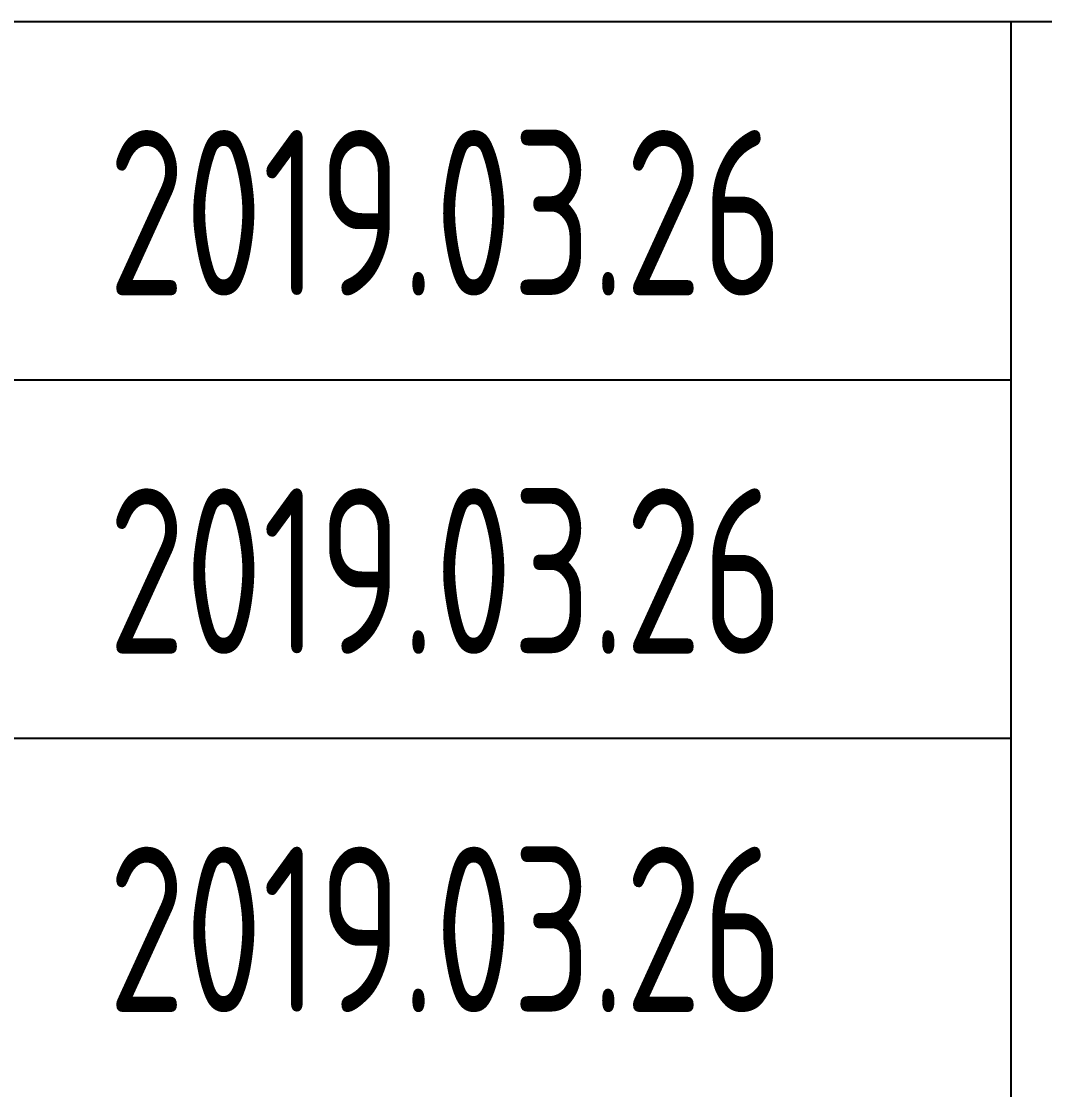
# Model space of a CAD drawing. Extents: x 4678611 to 4812712, y -485691 to -238224.
# Drawn here: x 4777477 to 4779333, y -419425 to -417487 of the extents above; entities that cross this region are included whole.
import ezdxf
from ezdxf.enums import TextEntityAlignment as Align

# ---------------------------------------------------------------- set-up
doc = ezdxf.new("R2010")
doc.units = 0
doc.header["$LTSCALE"] = 1000
doc.header["$MEASUREMENT"] = 0
doc.layers.get('0').update_dxf_attribs({"linetype": 'CONTINUOUS'})
doc.styles.add('AHD', font='sceie.shx', dxfattribs={"width": 0.7, "bigfont": 'sceic.shx'})

msp = doc.modelspace()

# ---------------------------------------------------------------- linework, layer by layer
for p, q in [((4773772.5, -417487.3), (4784772.5, -417487.3)), ((4779272.5, -420737.3), (4779272.5, -417487.3)), ((4779272.5, -420737.3), (4779272.5, -417487.3)), ((4773772.5, -418137.3), (4779272.5, -418137.3)), ((4773772.5, -418787.3), (4779272.5, -418787.3))]:
    msp.add_line(p, q)

# ---------------------------------------------------------------- texts
at = {"style": 'AHD', "width": 0.8}
for p in [(4778247.3, -417834), (4778247.3, -418484), (4778247.3, -419134)]:
    msp.add_text('2019.03.26', height=300, dxfattribs=at).set_placement(p, align=Align.MIDDLE)

doc.saveas('drawing.dxf')
